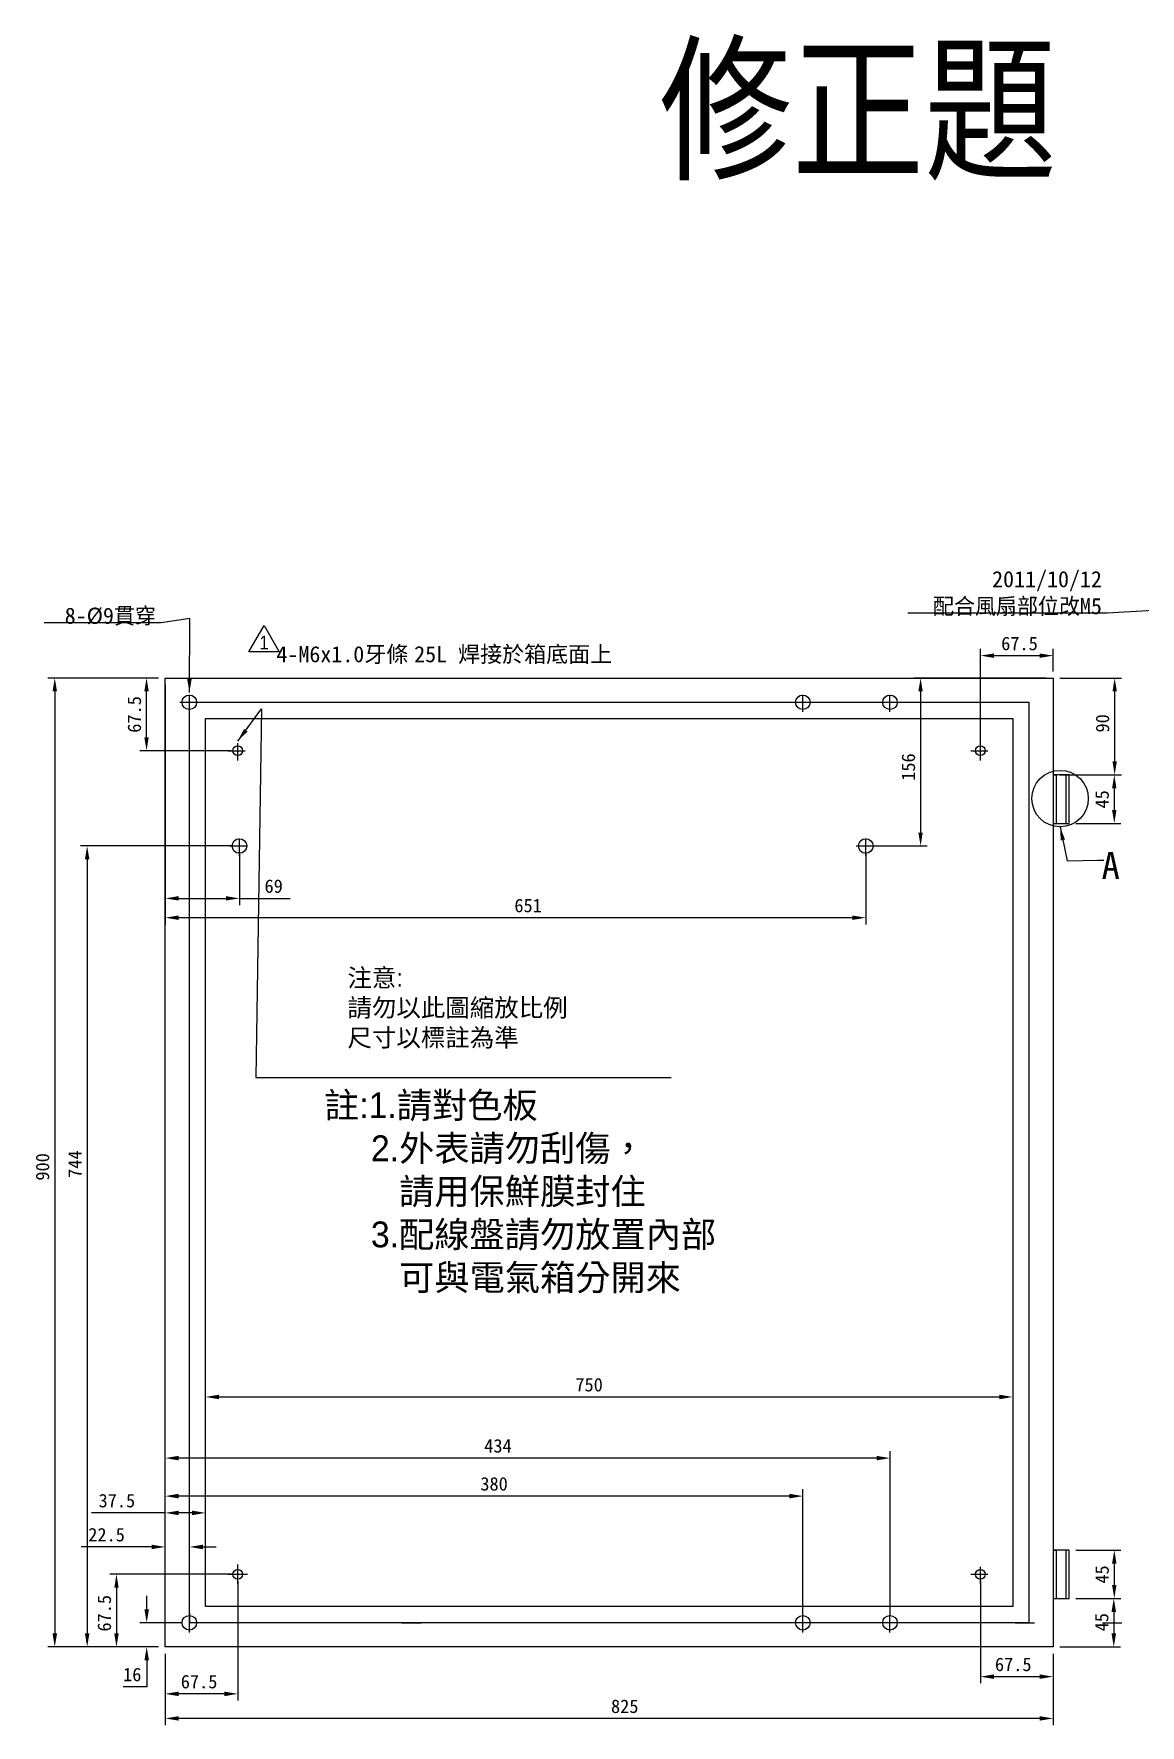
# Model space of a CAD drawing. Header units: millimetres. Extents: x -1656 to 3360, y 254 to 1841.
# Drawn here: x 1647 to 2675, y 254 to 1825 of the extents above; entities that cross this region are included whole.
import ezdxf
from ezdxf.enums import TextEntityAlignment as Align

# ---------------------------------------------------------------- set-up
doc = ezdxf.new("R2010")
doc.units = ezdxf.units.MM
doc.header["$LTSCALE"] = 0.5
doc.header["$PDMODE"] = 3
doc.linetypes.add('CENTER', pattern=[50.8, 31.75, -6.35, 6.35, -6.35])
doc.linetypes.add('SLD-Solid', pattern=[0])
for name, color, linetype in [('CEN', 2, 'CENTER'), ('DIM', 1, 'Continuous'), ('FORMAT', 7, 'SLD-Solid'), ('STR', 4, 'Continuous'), ('TXT', 3, 'Continuous')]:
    doc.layers.add(name, color=color, linetype=linetype)
doc.styles.add('CC', font='simplex.shx', dxfattribs={"bigfont": 'chineset.shx'})
doc.styles.add('SLDTEXTSTYLE0', font='GOTHIC.TTF', dxfattribs={"width": 0.913})
doc.dimstyles.new('ISO-25-A', dxfattribs={"dimscale": 0, "dimtxt": 2.5, "dimasz": 2.5, "dimexe": 1.25, "dimexo": 1.25, "dimgap": 1, "dimtad": 1, "dimtoh": 1, "dimdsep": 46, "dimtxsty": 'Standard', "dimcen": 2.5, "dimclrt": 7, "dimadec": 1, "dimazin": 2, "dimtfac": 1, "dimtofl": 0, "dimtmove": 0, "dimatfit": 3, "dimfxl": 1, "dimarcsym": 0})

# ---------------------------------------------------------------- blocks, each defined once
blk = doc.blocks.new('*D76')
at = {"layer": 'Defpoints', "color": 0, "transparency": 16777216}
for p in [(2608.9, 371.6), (2593.9, 326.6), (2650.3, 326.6)]:
    blk.add_point(p, dxfattribs=at)
at = {"layer": 'DIM', "color": 0, "lineweight": -2, "transparency": 16777216}
for p, q in [((2615.1, 371.6), (2656.6, 371.6)), ((2650.3, 359.1), (2650.3, 339.1)), ((2600.1, 326.6), (2656.6, 326.6))]:
    blk.add_line(p, q, dxfattribs=at)
at = {"layer": 'DIM', "color": 0, "transparency": 16777216}
for points in [[(2648.2, 359.1), (2652.4, 359.1), (2650.3, 371.6)], [(2648.2, 339.1), (2652.4, 339.1), (2650.3, 326.6)]]:
    blk.add_solid(points, dxfattribs=at)
at = {"layer": 'DIM', "color": 7, "transparency": 16777216, "insert": (2639.1, 349.6), "char_height": 12.5, "attachment_point": 5, "rotation": 90}
blk.add_mtext('45', dxfattribs=at)
blk = doc.blocks.new('*D77')
at = {"layer": 'Defpoints', "color": 0, "transparency": 16777216}
for p in [(2608.9, 416.6), (2608.9, 371.6), (2650.8, 371.6)]:
    blk.add_point(p, dxfattribs=at)
at = {"layer": 'DIM', "color": 0, "lineweight": -2, "transparency": 16777216}
for p, q in [((2615.1, 416.6), (2657, 416.6)), ((2650.8, 404.1), (2650.8, 384.1)), ((2615.1, 371.6), (2657, 371.6))]:
    blk.add_line(p, q, dxfattribs=at)
at = {"layer": 'DIM', "color": 0, "transparency": 16777216}
for points in [[(2648.7, 404.1), (2652.8, 404.1), (2650.8, 416.6)], [(2648.7, 384.1), (2652.8, 384.1), (2650.8, 371.6)]]:
    blk.add_solid(points, dxfattribs=at)
at = {"layer": 'DIM', "color": 7, "transparency": 16777216, "insert": (2639.5, 393.9), "char_height": 12.5, "attachment_point": 5, "rotation": 90}
blk.add_mtext('45', dxfattribs=at)
blk = doc.blocks.new('*D78')
at = {"layer": 'Defpoints', "color": 0, "transparency": 16777216}
for p in [(2608.9, 1136.6), (2608.9, 1091.6), (2650.8, 1091.6)]:
    blk.add_point(p, dxfattribs=at)
at = {"layer": 'DIM', "color": 0, "lineweight": -2, "transparency": 16777216}
for p, q in [((2615.1, 1136.6), (2657, 1136.6)), ((2650.8, 1124.1), (2650.8, 1104.1)), ((2615.1, 1091.6), (2657, 1091.6))]:
    blk.add_line(p, q, dxfattribs=at)
at = {"layer": 'DIM', "color": 0, "transparency": 16777216}
for points in [[(2648.7, 1124.1), (2652.8, 1124.1), (2650.8, 1136.6)], [(2648.7, 1104.1), (2652.8, 1104.1), (2650.8, 1091.6)]]:
    blk.add_solid(points, dxfattribs=at)
at = {"layer": 'DIM', "color": 7, "transparency": 16777216, "insert": (2639.5, 1113.9), "char_height": 12.5, "attachment_point": 5, "rotation": 90}
blk.add_mtext('45', dxfattribs=at)
blk = doc.blocks.new('*D79')
at = {"layer": 'Defpoints', "color": 0, "transparency": 16777216}
for p in [(2593.9, 1226.6), (2593.9, 1136.6), (2651.1, 1136.6)]:
    blk.add_point(p, dxfattribs=at)
at = {"layer": 'DIM', "color": 0, "lineweight": -2, "transparency": 16777216}
for p, q in [((2600.1, 1226.6), (2657.4, 1226.6)), ((2651.1, 1214.1), (2651.1, 1149.1)), ((2600.1, 1136.6), (2657.4, 1136.6))]:
    blk.add_line(p, q, dxfattribs=at)
at = {"layer": 'DIM', "color": 0, "transparency": 16777216}
for points in [[(2649.1, 1214.1), (2653.2, 1214.1), (2651.1, 1226.6)], [(2649.1, 1149.1), (2653.2, 1149.1), (2651.1, 1136.6)]]:
    blk.add_solid(points, dxfattribs=at)
at = {"layer": 'DIM', "color": 7, "transparency": 16777216, "insert": (2639.9, 1184.5), "char_height": 12.5, "attachment_point": 5, "rotation": 90}
blk.add_mtext('90', dxfattribs=at)
blk = doc.blocks.new('*D80')
at = {"layer": 'Defpoints', "color": 0, "transparency": 16777216}
for p in [(1751.7, 349.1), (1791.4, 349.1), (1768.9, 326.6)]:
    blk.add_point(p, dxfattribs=at)
at = {"layer": 'DIM', "color": 0, "lineweight": -2, "transparency": 16777216}
for p, q in [((1751.7, 361.6), (1751.7, 374.1)), ((1785.1, 349.1), (1745.4, 349.1)), ((1762.6, 326.6), (1745.4, 326.6)), ((1751.7, 314.1), (1751.7, 289.6)), ((1751.7, 289.6), (1730, 289.6))]:
    blk.add_line(p, q, dxfattribs=at)
at = {"layer": 'DIM', "color": 0, "transparency": 16777216}
for points in [[(1749.6, 361.6), (1753.8, 361.6), (1751.7, 349.1)], [(1749.6, 314.1), (1753.8, 314.1), (1751.7, 326.6)]]:
    blk.add_solid(points, dxfattribs=at)
at = {"layer": 'DIM', "color": 7, "transparency": 16777216, "insert": (1738.3, 300.9), "char_height": 12.5, "attachment_point": 5}
blk.add_mtext('16', dxfattribs=at)
blk = doc.blocks.new('*D81')
at = {"layer": 'Defpoints', "color": 0, "transparency": 16777216}
for p in [(1836.4, 394.1), (1768.9, 326.6), (1768.9, 283)]:
    blk.add_point(p, dxfattribs=at)
at = {"layer": 'DIM', "color": 0, "lineweight": -2, "transparency": 16777216}
for p, q in [((1836.4, 387.8), (1836.4, 276.8)), ((1768.9, 320.3), (1768.9, 276.8)), ((1823.9, 283), (1781.4, 283))]:
    blk.add_line(p, q, dxfattribs=at)
at = {"layer": 'DIM', "color": 0, "transparency": 16777216}
for points in [[(1781.4, 285.1), (1781.4, 280.9), (1768.9, 283)], [(1823.9, 285.1), (1823.9, 280.9), (1836.4, 283)]]:
    blk.add_solid(points, dxfattribs=at)
at = {"layer": 'DIM', "color": 7, "transparency": 16777216, "insert": (1800.4, 294.3), "char_height": 12.5, "attachment_point": 5}
blk.add_mtext('67.5', dxfattribs=at)
blk = doc.blocks.new('*D59')
at = {"layer": 'Defpoints', "color": 0, "transparency": 16777216}
for p in [(1836.4, 394.1), (1723.6, 326.6), (1768.9, 326.6)]:
    blk.add_point(p, dxfattribs=at)
at = {"layer": 'DIM', "color": 0, "lineweight": -2, "transparency": 16777216}
for p, q in [((1830.1, 394.1), (1717.4, 394.1)), ((1723.6, 381.6), (1723.6, 339.1)), ((1762.6, 326.6), (1717.4, 326.6))]:
    blk.add_line(p, q, dxfattribs=at)
at = {"layer": 'DIM', "color": 0, "transparency": 16777216}
for points in [[(1721.6, 381.6), (1725.7, 381.6), (1723.6, 394.1)], [(1721.6, 339.1), (1725.7, 339.1), (1723.6, 326.6)]]:
    blk.add_solid(points, dxfattribs=at)
at = {"layer": 'DIM', "color": 7, "transparency": 16777216, "insert": (1712.4, 357.9), "char_height": 12.5, "attachment_point": 5, "rotation": 90}
blk.add_mtext('67.5', dxfattribs=at)
blk = doc.blocks.new('*D60')
at = {"layer": 'Defpoints', "color": 0, "transparency": 16777216}
for p in [(1791.4, 419.5), (1768.9, 394.1), (1791.4, 394.1)]:
    blk.add_point(p, dxfattribs=at)
at = {"layer": 'DIM', "color": 0, "lineweight": -2, "transparency": 16777216}
for p, q in [((1756.4, 419.5), (1690.7, 419.5)), ((1803.9, 419.5), (1816.4, 419.5))]:
    blk.add_line(p, q, dxfattribs=at)
at = {"layer": 'DIM', "color": 0, "transparency": 16777216}
for points in [[(1756.4, 421.6), (1756.4, 417.4), (1768.9, 419.5)], [(1803.9, 421.6), (1803.9, 417.4), (1791.4, 419.5)]]:
    blk.add_solid(points, dxfattribs=at)
at = {"layer": 'DIM', "color": 7, "transparency": 16777216, "insert": (1714.4, 430.8), "char_height": 12.5, "attachment_point": 5}
blk.add_mtext('22.5', dxfattribs=at)
blk = doc.blocks.new('*D82')
at = {"layer": 'Defpoints', "color": 0, "transparency": 16777216}
for p in [(1768.9, 451.1), (1806.4, 364.1), (1768.9, 326.6)]:
    blk.add_point(p, dxfattribs=at)
at = {"layer": 'DIM', "color": 0, "lineweight": -2, "transparency": 16777216}
for p, q in [((1768.9, 451.1), (1700.3, 451.1)), ((1793.9, 451.1), (1781.4, 451.1))]:
    blk.add_line(p, q, dxfattribs=at)
at = {"layer": 'DIM', "color": 0, "transparency": 16777216}
for points in [[(1781.4, 453.2), (1781.4, 449), (1768.9, 451.1)], [(1793.9, 453.2), (1793.9, 449), (1806.4, 451.1)]]:
    blk.add_solid(points, dxfattribs=at)
at = {"layer": 'DIM', "color": 7, "transparency": 16777216, "insert": (1724, 462.4), "char_height": 12.5, "attachment_point": 5}
blk.add_mtext('37.5', dxfattribs=at)
blk = doc.blocks.new('*D83')
at = {"layer": 'Defpoints', "color": 0, "transparency": 16777216}
for p in [(1768.9, 466.7), (1768.9, 349.1), (2361.4, 349.1)]:
    blk.add_point(p, dxfattribs=at)
at = {"layer": 'DIM', "color": 0, "lineweight": -2, "transparency": 16777216}
for p, q in [((2361.4, 355.3), (2361.4, 473)), ((2348.9, 466.7), (1781.4, 466.7))]:
    blk.add_line(p, q, dxfattribs=at)
at = {"layer": 'DIM', "color": 0, "transparency": 16777216}
for points in [[(1781.4, 468.8), (1781.4, 464.6), (1768.9, 466.7)], [(2348.9, 468.8), (2348.9, 464.6), (2361.4, 466.7)]]:
    blk.add_solid(points, dxfattribs=at)
at = {"layer": 'DIM', "color": 7, "transparency": 16777216, "insert": (2074.5, 478), "char_height": 12.5, "attachment_point": 5}
blk.add_mtext('380', dxfattribs=at)
blk = doc.blocks.new('*D84')
at = {"layer": 'Defpoints', "color": 0, "transparency": 16777216}
for p in [(1768.9, 502), (1768.9, 349.1), (2442.4, 349.1)]:
    blk.add_point(p, dxfattribs=at)
at = {"layer": 'DIM', "color": 0, "lineweight": -2, "transparency": 16777216}
for p, q in [((2442.4, 355.3), (2442.4, 508.3)), ((2429.9, 502), (1781.4, 502))]:
    blk.add_line(p, q, dxfattribs=at)
at = {"layer": 'DIM', "color": 0, "transparency": 16777216}
for points in [[(1781.4, 504.1), (1781.4, 499.9), (1768.9, 502)], [(2429.9, 504.1), (2429.9, 499.9), (2442.4, 502)]]:
    blk.add_solid(points, dxfattribs=at)
at = {"layer": 'DIM', "color": 7, "transparency": 16777216, "insert": (2078.1, 513.3), "char_height": 12.5, "attachment_point": 5}
blk.add_mtext('434', dxfattribs=at)
blk = doc.blocks.new('*D85')
at = {"layer": 'Defpoints', "color": 0, "transparency": 16777216}
for p in [(2526.4, 394.1), (2593.9, 326.6), (2593.9, 299)]:
    blk.add_point(p, dxfattribs=at)
at = {"layer": 'DIM', "color": 0, "lineweight": -2, "transparency": 16777216}
for p, q in [((2526.4, 387.8), (2526.4, 292.8)), ((2593.9, 320.3), (2593.9, 292.8)), ((2538.9, 299), (2581.4, 299))]:
    blk.add_line(p, q, dxfattribs=at)
at = {"layer": 'DIM', "color": 0, "transparency": 16777216}
for points in [[(2538.9, 301.1), (2538.9, 296.9), (2526.4, 299)], [(2581.4, 301.1), (2581.4, 296.9), (2593.9, 299)]]:
    blk.add_solid(points, dxfattribs=at)
at = {"layer": 'DIM', "color": 7, "transparency": 16777216, "insert": (2556.9, 310.3), "char_height": 12.5, "attachment_point": 5}
blk.add_mtext('67.5', dxfattribs=at)
blk = doc.blocks.new('*D86')
at = {"layer": 'Defpoints', "color": 0, "transparency": 16777216}
for p in [(2556.4, 558.8), (1806.4, 364.1), (2556.4, 364.1)]:
    blk.add_point(p, dxfattribs=at)
at = {"layer": 'DIM', "color": 0, "lineweight": -2, "transparency": 16777216}
blk.add_line((1818.9, 558.8), (2543.9, 558.8), dxfattribs=at)
at = {"layer": 'DIM', "color": 0, "transparency": 16777216}
for points in [[(1818.9, 560.9), (1818.9, 556.7), (1806.4, 558.8)], [(2543.9, 560.9), (2543.9, 556.7), (2556.4, 558.8)]]:
    blk.add_solid(points, dxfattribs=at)
at = {"layer": 'DIM', "color": 7, "transparency": 16777216, "insert": (2162.8, 570.1), "char_height": 12.5, "attachment_point": 5}
blk.add_mtext('750', dxfattribs=at)
blk = doc.blocks.new('*D87')
at = {"layer": 'Defpoints', "color": 0, "transparency": 16777216}
for p in [(1768.9, 1226.6), (1837.9, 1070.6), (1768.9, 1021.9)]:
    blk.add_point(p, dxfattribs=at)
at = {"layer": 'DIM', "color": 0, "lineweight": -2, "transparency": 16777216}
for p, q in [((1768.9, 1220.3), (1768.9, 1015.7)), ((1837.9, 1064.3), (1837.9, 1015.7)), ((1781.4, 1021.9), (1825.4, 1021.9)), ((1837.9, 1021.9), (1885.1, 1021.9))]:
    blk.add_line(p, q, dxfattribs=at)
at = {"layer": 'DIM', "color": 0, "transparency": 16777216}
for points in [[(1781.4, 1024), (1781.4, 1019.9), (1768.9, 1021.9)], [(1825.4, 1024), (1825.4, 1019.9), (1837.9, 1021.9)]]:
    blk.add_solid(points, dxfattribs=at)
at = {"layer": 'DIM', "color": 7, "transparency": 16777216, "insert": (1869.7, 1033.2), "char_height": 12.5, "attachment_point": 5}
blk.add_mtext('69', dxfattribs=at)
blk = doc.blocks.new('*D88')
at = {"layer": 'Defpoints', "color": 0, "transparency": 16777216}
for p in [(1768.9, 1070.6), (2419.9, 1070.6), (1768.9, 1004)]:
    blk.add_point(p, dxfattribs=at)
at = {"layer": 'DIM', "color": 0, "lineweight": -2, "transparency": 16777216}
for p, q in [((1768.9, 1064.3), (1768.9, 997.7)), ((2419.9, 1064.3), (2419.9, 997.7)), ((2407.4, 1004), (1781.4, 1004))]:
    blk.add_line(p, q, dxfattribs=at)
at = {"layer": 'DIM', "color": 0, "transparency": 16777216}
for points in [[(1781.4, 1006), (1781.4, 1001.9), (1768.9, 1004)], [(2407.4, 1006), (2407.4, 1001.9), (2419.9, 1004)]]:
    blk.add_solid(points, dxfattribs=at)
at = {"layer": 'DIM', "color": 7, "transparency": 16777216, "insert": (2106.1, 1015.2), "char_height": 12.5, "attachment_point": 5}
blk.add_mtext('651', dxfattribs=at)
blk = doc.blocks.new('*D61')
at = {"layer": 'Defpoints', "color": 0, "transparency": 16777216}
for p in [(1837.9, 1070.6), (1696.4, 326.6), (1768.9, 326.6)]:
    blk.add_point(p, dxfattribs=at)
at = {"layer": 'DIM', "color": 0, "lineweight": -2, "transparency": 16777216}
for p, q in [((1831.6, 1070.6), (1690.1, 1070.6)), ((1696.4, 1058.1), (1696.4, 339.1)), ((1762.6, 326.6), (1690.1, 326.6))]:
    blk.add_line(p, q, dxfattribs=at)
at = {"layer": 'DIM', "color": 0, "transparency": 16777216}
for points in [[(1694.3, 1058.1), (1698.5, 1058.1), (1696.4, 1070.6)], [(1694.3, 339.1), (1698.5, 339.1), (1696.4, 326.6)]]:
    blk.add_solid(points, dxfattribs=at)
at = {"layer": 'DIM', "color": 7, "transparency": 16777216, "insert": (1685.1, 775), "char_height": 12.5, "attachment_point": 5, "rotation": 90}
blk.add_mtext('744', dxfattribs=at)
blk = doc.blocks.new('*D89')
at = {"layer": 'Defpoints', "color": 0, "transparency": 16777216}
for p in [(1751.6, 1226.6), (1768.9, 1226.6), (1836.4, 1159.1)]:
    blk.add_point(p, dxfattribs=at)
at = {"layer": 'DIM', "color": 0, "lineweight": -2, "transparency": 16777216}
for p, q in [((1762.6, 1226.6), (1745.3, 1226.6)), ((1751.6, 1171.6), (1751.6, 1214.1)), ((1830.1, 1159.1), (1745.3, 1159.1))]:
    blk.add_line(p, q, dxfattribs=at)
at = {"layer": 'DIM', "color": 0, "transparency": 16777216}
for points in [[(1749.5, 1214.1), (1753.6, 1214.1), (1751.6, 1226.6)], [(1749.5, 1171.6), (1753.6, 1171.6), (1751.6, 1159.1)]]:
    blk.add_solid(points, dxfattribs=at)
at = {"layer": 'DIM', "color": 7, "transparency": 16777216, "insert": (1740.3, 1192.8), "char_height": 12.5, "attachment_point": 5, "rotation": 90}
blk.add_mtext('67.5', dxfattribs=at)
blk = doc.blocks.new('*D62')
at = {"layer": 'Defpoints', "color": 0, "transparency": 16777216}
for p in [(1768.9, 1226.6), (1666.3, 326.6), (1768.9, 326.6)]:
    blk.add_point(p, dxfattribs=at)
at = {"layer": 'DIM', "color": 0, "lineweight": -2, "transparency": 16777216}
for p, q in [((1762.6, 1226.6), (1660, 1226.6)), ((1666.3, 1214.1), (1666.3, 339.1)), ((1762.6, 326.6), (1660, 326.6))]:
    blk.add_line(p, q, dxfattribs=at)
at = {"layer": 'DIM', "color": 0, "transparency": 16777216}
for points in [[(1664.2, 1214.1), (1668.4, 1214.1), (1666.3, 1226.6)], [(1664.2, 339.1), (1668.4, 339.1), (1666.3, 326.6)]]:
    blk.add_solid(points, dxfattribs=at)
at = {"layer": 'DIM', "color": 7, "transparency": 16777216, "insert": (1655, 772.5), "char_height": 12.5, "attachment_point": 5, "rotation": 90}
blk.add_mtext('900', dxfattribs=at)
blk = doc.blocks.new('*D63')
at = {"layer": 'Defpoints', "color": 0, "transparency": 16777216}
for p in [(2593.9, 1226.6), (2419.9, 1070.6), (2470.8, 1070.6)]:
    blk.add_point(p, dxfattribs=at)
at = {"layer": 'DIM', "color": 0, "lineweight": -2, "transparency": 16777216}
for p, q in [((2587.6, 1226.6), (2464.5, 1226.6)), ((2470.8, 1214.1), (2470.8, 1083.1)), ((2426.1, 1070.6), (2477, 1070.6))]:
    blk.add_line(p, q, dxfattribs=at)
at = {"layer": 'DIM', "color": 0, "transparency": 16777216}
for points in [[(2468.7, 1214.1), (2472.8, 1214.1), (2470.8, 1226.6)], [(2468.7, 1083.1), (2472.8, 1083.1), (2470.8, 1070.6)]]:
    blk.add_solid(points, dxfattribs=at)
at = {"layer": 'DIM', "color": 7, "transparency": 16777216, "insert": (2459.5, 1143.9), "char_height": 12.5, "attachment_point": 5, "rotation": 90}
blk.add_mtext('156', dxfattribs=at)
blk = doc.blocks.new('*D90')
at = {"layer": 'Defpoints', "color": 0, "transparency": 16777216}
for p in [(2593.9, 1247.4), (2593.9, 1226.6), (2526.4, 1159.1)]:
    blk.add_point(p, dxfattribs=at)
at = {"layer": 'DIM', "color": 0, "lineweight": -2, "transparency": 16777216}
for p, q in [((2526.4, 1165.3), (2526.4, 1253.6)), ((2538.9, 1247.4), (2581.4, 1247.4)), ((2593.9, 1232.8), (2593.9, 1253.6))]:
    blk.add_line(p, q, dxfattribs=at)
at = {"layer": 'DIM', "color": 0, "transparency": 16777216}
for points in [[(2538.9, 1249.4), (2538.9, 1245.3), (2526.4, 1247.4)], [(2581.4, 1249.4), (2581.4, 1245.3), (2593.9, 1247.4)]]:
    blk.add_solid(points, dxfattribs=at)
at = {"layer": 'DIM', "color": 7, "transparency": 16777216, "insert": (2562.7, 1258.6), "char_height": 12.5, "attachment_point": 5}
blk.add_mtext('67.5', dxfattribs=at)
blk = doc.blocks.new('SW_NOTE_0')
at = {"layer": 'FORMAT'}
for p, q in [((-4.71, 0.66), (2.33, 12.86)), ((2.33, 12.86), (9.38, 0.66)), ((9.38, 0.66), (-4.71, 0.66))]:
    blk.add_line(p, q, dxfattribs=at)
at = {"layer": 'FORMAT', "insert": (2.28, 8.11), "char_height": 6.35, "attachment_point": 2, "style": 'SLDTEXTSTYLE0'}
blk.add_mtext('1', dxfattribs=at)
blk = doc.blocks.new('*D75')
at = {"layer": 'Defpoints', "color": 0, "transparency": 16777216}
for p in [(1768.9, 326.6), (2593.9, 326.6), (1768.9, 260.2)]:
    blk.add_point(p, dxfattribs=at)
at = {"layer": 'DIM', "color": 0, "lineweight": -2, "transparency": 16777216}
for p, q in [((1768.9, 320.3), (1768.9, 253.9)), ((2593.9, 320.3), (2593.9, 253.9)), ((2581.4, 260.2), (1781.4, 260.2))]:
    blk.add_line(p, q, dxfattribs=at)
at = {"layer": 'DIM', "color": 0, "transparency": 16777216}
for points in [[(1781.4, 262.3), (1781.4, 258.1), (1768.9, 260.2)], [(2581.4, 262.3), (2581.4, 258.1), (2593.9, 260.2)]]:
    blk.add_solid(points, dxfattribs=at)
at = {"layer": 'DIM', "color": 7, "transparency": 16777216, "insert": (2195.9, 271.4), "char_height": 12.5, "attachment_point": 5}
blk.add_mtext('825', dxfattribs=at)

msp = doc.modelspace()

# ---------------------------------------------------------------- linework, layer by layer
at = {"layer": 'CEN'}
for p, q in [((1791.356, 1195.073), (1791.356, 1213.073)), ((2361.356, 1195.073), (2361.356, 1213.073)), ((2442.356, 1195.073), (2442.356, 1213.073)), ((1782.356, 1204.073), (1800.356, 1204.073)), ((2352.356, 1204.073), (2370.356, 1204.073)), ((2433.356, 1204.073), (2451.356, 1204.073)), ((1836.356, 1150.073), (1836.356, 1168.073)), ((2526.356, 1150.073), (2526.356, 1168.073)), ((1827.356, 1159.073), (1845.356, 1159.073)), ((2517.356, 1159.073), (2535.356, 1159.073)), ((1828.856, 1070.573), (1846.856, 1070.573)), ((1837.856, 1061.573), (1837.856, 1079.573)), ((2410.856, 1070.573), (2428.856, 1070.573)), ((2419.856, 1061.573), (2419.856, 1079.573)), ((2517.356, 394.073), (2535.356, 394.073)), ((2526.356, 385.073), (2526.356, 403.073)), ((1791.356, 340.073), (1791.356, 358.073)), ((2442.356, 340.073), (2442.356, 358.073))]:
    msp.add_line(p, q, dxfattribs=at)
at = {"layer": 'STR'}
for p, q in [((1768.856, 1226.573), (2593.856, 1226.573)), ((1768.856, 326.573), (1768.856, 1226.573)), ((2593.856, 1226.573), (2593.856, 326.573)), ((2593.856, 1226.573), (2593.856, 1136.573)), ((1791.356, 1204.073), (2571.356, 1204.073)), ((1791.356, 349.073), (1791.356, 1204.073)), ((2571.356, 1204.073), (2571.356, 349.073)), ((1806.356, 1189.073), (2556.356, 1189.073)), ((1806.356, 364.073), (1806.356, 1189.073)), ((2556.356, 1189.073), (2556.356, 364.073)), ((2608.856, 1136.573), (2593.856, 1136.573)), ((2593.856, 1136.573), (2596.856, 1136.573)), ((2596.856, 1136.573), (2596.856, 1091.573)), ((2608.856, 1136.573), (2605.856, 1136.573)), ((2605.856, 1136.573), (2605.856, 1091.573)), ((2608.856, 1091.573), (2608.856, 1136.573)), ((2593.856, 1091.573), (2608.856, 1091.573)), ((1768.856, 326.573), (1768.856, 1070.573)), ((2608.856, 416.573), (2593.856, 416.573)), ((2593.856, 416.573), (2596.856, 416.573)), ((2596.856, 416.573), (2596.856, 371.573)), ((2608.856, 416.573), (2605.856, 416.573)), ((2605.856, 416.573), (2605.856, 371.573)), ((2608.856, 371.573), (2608.856, 416.573)), ((1827.356, 394.073), (1845.356, 394.073)), ((1836.356, 385.073), (1836.356, 403.073)), ((2524.556, 394.073), (2528.156, 394.073)), ((2526.356, 392.273), (2526.356, 395.873)), ((2556.356, 364.073), (1806.356, 364.073)), ((2593.856, 371.573), (2608.856, 371.573)), ((1791.356, 358.073), (1791.49, 358.073)), ((1791.49, 358.073), (1791.356, 349.073)), ((2571.356, 349.073), (1791.356, 349.073)), ((1988.709, 349.073), (2006.709, 349.073)), ((2361.356, 340.073), (2361.356, 358.073)), ((2558.709, 349.073), (2576.709, 349.073)), ((2639.709, 349.073), (2657.709, 349.073)), ((2593.856, 326.573), (1768.856, 326.573))]:
    msp.add_line(p, q, dxfattribs=at)
for centre, radius in [((1791.356, 1204.073), 6.75), ((2361.356, 1204.073), 6.75), ((2442.356, 1204.073), 6.75), ((1836.356, 1159.073), 4.5), ((2526.356, 1159.073), 4.5), ((2600.389, 1114.588), 26.231), ((1837.856, 1070.573), 6.75), ((2419.856, 1070.573), 6.75), ((1836.356, 394.073), 4.5), ((2526.356, 394.073), 4.5), ((1791.356, 349.073), 6.75), ((2361.356, 349.073), 6.75), ((2442.356, 349.073), 6.75)]:
    msp.add_circle(centre, radius, dxfattribs=at)

# ---------------------------------------------------------------- block references
at = {"layer": 'STR', "xscale": 2, "yscale": 2, "zscale": 2}
msp.add_blockref('SW_NOTE_0', (1856.17, 1249.628), dxfattribs=at)

# ---------------------------------------------------------------- texts
at = {"layer": 'STR', "style": 'CC'}
msp.add_text('修正題', height=123.0391, dxfattribs=at).set_placement((2412.685, 1756.766), align=Align.MIDDLE)
at = {"layer": 'TXT'}
for s, insert, char_height, width, attachment_point in [('2011/10/12\\P配合風扇部位改M5', (2639.284, 1284.206), 15, 426.91968, 9), ('8-%%c9貫穿', (1760.28, 1275.277), 15, 142.16631, 9), ('4-M6x1.0{\\fPMingLiU|b0|i0|c136|p18;牙條 }25L {\\fPMingLiU|b0|i0|c136|p18;焊接於箱底面上}', (1872.24, 1256.24), 15, 616.6891, 1), ('A', (2638.936, 1064.986), 25, 8, 1)]:
    msp.add_mtext(s, dxfattribs=dict(at, insert=insert, char_height=char_height, width=width, attachment_point=attachment_point))
at = {"layer": 'TXT', "insert": (1938.24, 956.513), "char_height": 16.66667, "attachment_point": 1}
msp.add_mtext_dynamic_manual_height_columns('{\\fPMingLiU|b0|i0|c136|p18;注意:\\P請勿以此圖縮放比例\\P尺寸以標註為準}', width=541.45484, gutter_width=71.724, heights=[159.037], dxfattribs=at)
at = {"layer": 'TXT', "color": 1, "insert": (1916.447, 841.807), "char_height": 24, "attachment_point": 1}
msp.add_mtext_dynamic_manual_height_columns('{\\fPMingLiU|b0|i0|c136|p18;註:1.請對色板\\P     2.外表請勿刮傷，\\P        請用保鮮膜封住\\P     3.配線盤請勿放置內部\\P        可與電氣箱分開來}', width=532.25715, gutter_width=12.5, heights=[272.913], dxfattribs=at)

# ---------------------------------------------------------------- dimensions: what is measured, and where the dimension line sits
at = {"layer": 'DIM'}
for base, p1, p2, override, picture, middle in [((2593.856, 1247.367), (2526.356, 1159.073), (2593.856, 1226.573), {"dimscale": 5}, '*D90', (2562.687, 1247.367)), ((1768.856, 1021.942), (1837.856, 1070.573), (1768.856, 1226.573), {"dimscale": 5}, '*D87', (1869.658, 1021.942)), ((1768.856, 1003.964), (2419.856, 1070.573), (1768.856, 1070.573), {"dimscale": 5}, '*D88', (2106.143, 1003.964)), ((2556.356, 558.825), (1806.356, 364.073), (2556.356, 364.073), {"dimscale": 5, "dimse1": 1, "dimse2": 1}, '*D86', (2162.773, 558.825)), ((1768.856, 451.121), (1806.356, 364.073), (1768.856, 326.573), {"dimscale": 5, "dimse1": 1, "dimse2": 1}, '*D82', (1724.006, 451.121)), ((1791.356, 419.509), (1768.856, 394.073), (1791.356, 394.073), {"dimscale": 5, "dimse1": 1, "dimse2": 1}, '*D60', (1714.406, 419.509)), ((1768.856, 283.004), (1836.356, 394.073), (1768.856, 326.573), {"dimscale": 5}, '*D81', (1800.362, 283.004)), ((2593.856, 299.018), (2526.356, 394.073), (2593.856, 326.573), {"dimscale": 5}, '*D85', (2556.9, 299.018)), ((1768.856, 260.179), (2593.856, 326.573), (1768.856, 326.573), {"dimscale": 5}, '*D75', (2195.895, 260.179))]:
    dim = msp.add_linear_dim(base=base, p1=p1, p2=p2, dimstyle='ISO-25-A', override=override, dxfattribs=at)
    dim.commit()
    dim.dimension.update_dxf_attribs({"geometry": picture, "text_midpoint": middle, "dimtype": 160})
for base, p1, p2, picture, middle in [((1666.282, 326.573), (1768.856, 1226.573), (1768.856, 326.573), '*D62', (1666.282, 772.514)), ((1751.563, 1226.573), (1836.356, 1159.073), (1768.856, 1226.573), '*D89', (1751.563, 1192.823)), ((2470.755, 1070.573), (2593.856, 1226.573), (2419.856, 1070.573), '*D63', (2470.755, 1143.873)), ((2651.144, 1136.573), (2593.856, 1226.573), (2593.856, 1136.573), '*D79', (2651.144, 1184.457)), ((2650.756, 1091.573), (2608.856, 1136.573), (2608.856, 1091.573), '*D78', (2650.756, 1113.938)), ((1696.37, 326.573), (1837.856, 1070.573), (1768.856, 326.573), '*D61', (1696.37, 775.025)), ((2650.756, 371.573), (2608.856, 416.573), (2608.856, 371.573), '*D77', (2650.756, 393.938)), ((1723.649, 326.573), (1836.356, 394.073), (1768.856, 326.573), '*D59', (1723.649, 357.921)), ((2650.315, 326.573), (2608.856, 371.573), (2593.856, 326.573), '*D76', (2650.315, 349.58))]:
    dim = msp.add_linear_dim(base=base, p1=p1, p2=p2, angle=90, dimstyle='ISO-25-A', override={"dimscale": 5}, dxfattribs=at)
    dim.commit()
    dim.dimension.update_dxf_attribs({"geometry": picture, "text_midpoint": middle, "dimtype": 160})
for base, p1, text, picture, middle in [((1768.856, 502.011), (2442.356, 349.073), '434', '*D84', (2078.056, 502.011)), ((1768.856, 466.723), (2361.356, 349.073), '380', '*D83', (2074.455, 466.723))]:
    dim = msp.add_linear_dim(base=base, p1=p1, p2=(1768.856, 349.073), text=text, dimstyle='ISO-25-A', override={"dimscale": 5, "dimse2": 1}, dxfattribs=at)
    dim.commit()
    dim.dimension.update_dxf_attribs({"geometry": picture, "text_midpoint": middle, "dimtype": 160})
dim = msp.add_linear_dim(base=(1751.671, 349.073), p1=(1768.856, 326.573), p2=(1791.356, 349.073), angle=90, text='16', dimstyle='ISO-25-A', override={"dimscale": 5}, dxfattribs=at)
dim.commit()
dim.dimension.update_dxf_attribs({"geometry": '*D80', "text_midpoint": (1738.337, 289.623), "dimtype": 160})

# ---------------------------------------------------------------- leaders
at = {"layer": 'DIM', "annotation_type": 0, "has_hookline": 1}
for points, hookline_direction, text_width in [([(2758.648, 1190.876), (2730.75, 1291.706), (2644.284, 1286.706)], 1, 180.494), ([(1791.356, 1213.073), (1791.766, 1282.022), (1765.28, 1277.777)], 1, 103.757), ([(1836.356, 1168.073), (1858.364, 1197.898), (1853.032, 855.592), (1865.532, 855.592)], 0, 368.51)]:
    msp.add_leader(points, dimstyle='ISO-25-A', override={"dimscale": 5}, dxfattribs=dict(at, hookline_direction=hookline_direction, text_width=text_width))
at = {"layer": 'DIM', "annotation_type": 0, "has_hookline": 1, "hookline_direction": 0}
msp.add_leader([(2600.389, 1088.357), (2607.114, 1056.86), (2635.186, 1057.486)], dimstyle='ISO-25-A', override={"dimscale": 5}, dxfattribs=at)

doc.saveas('drawing.dxf')
